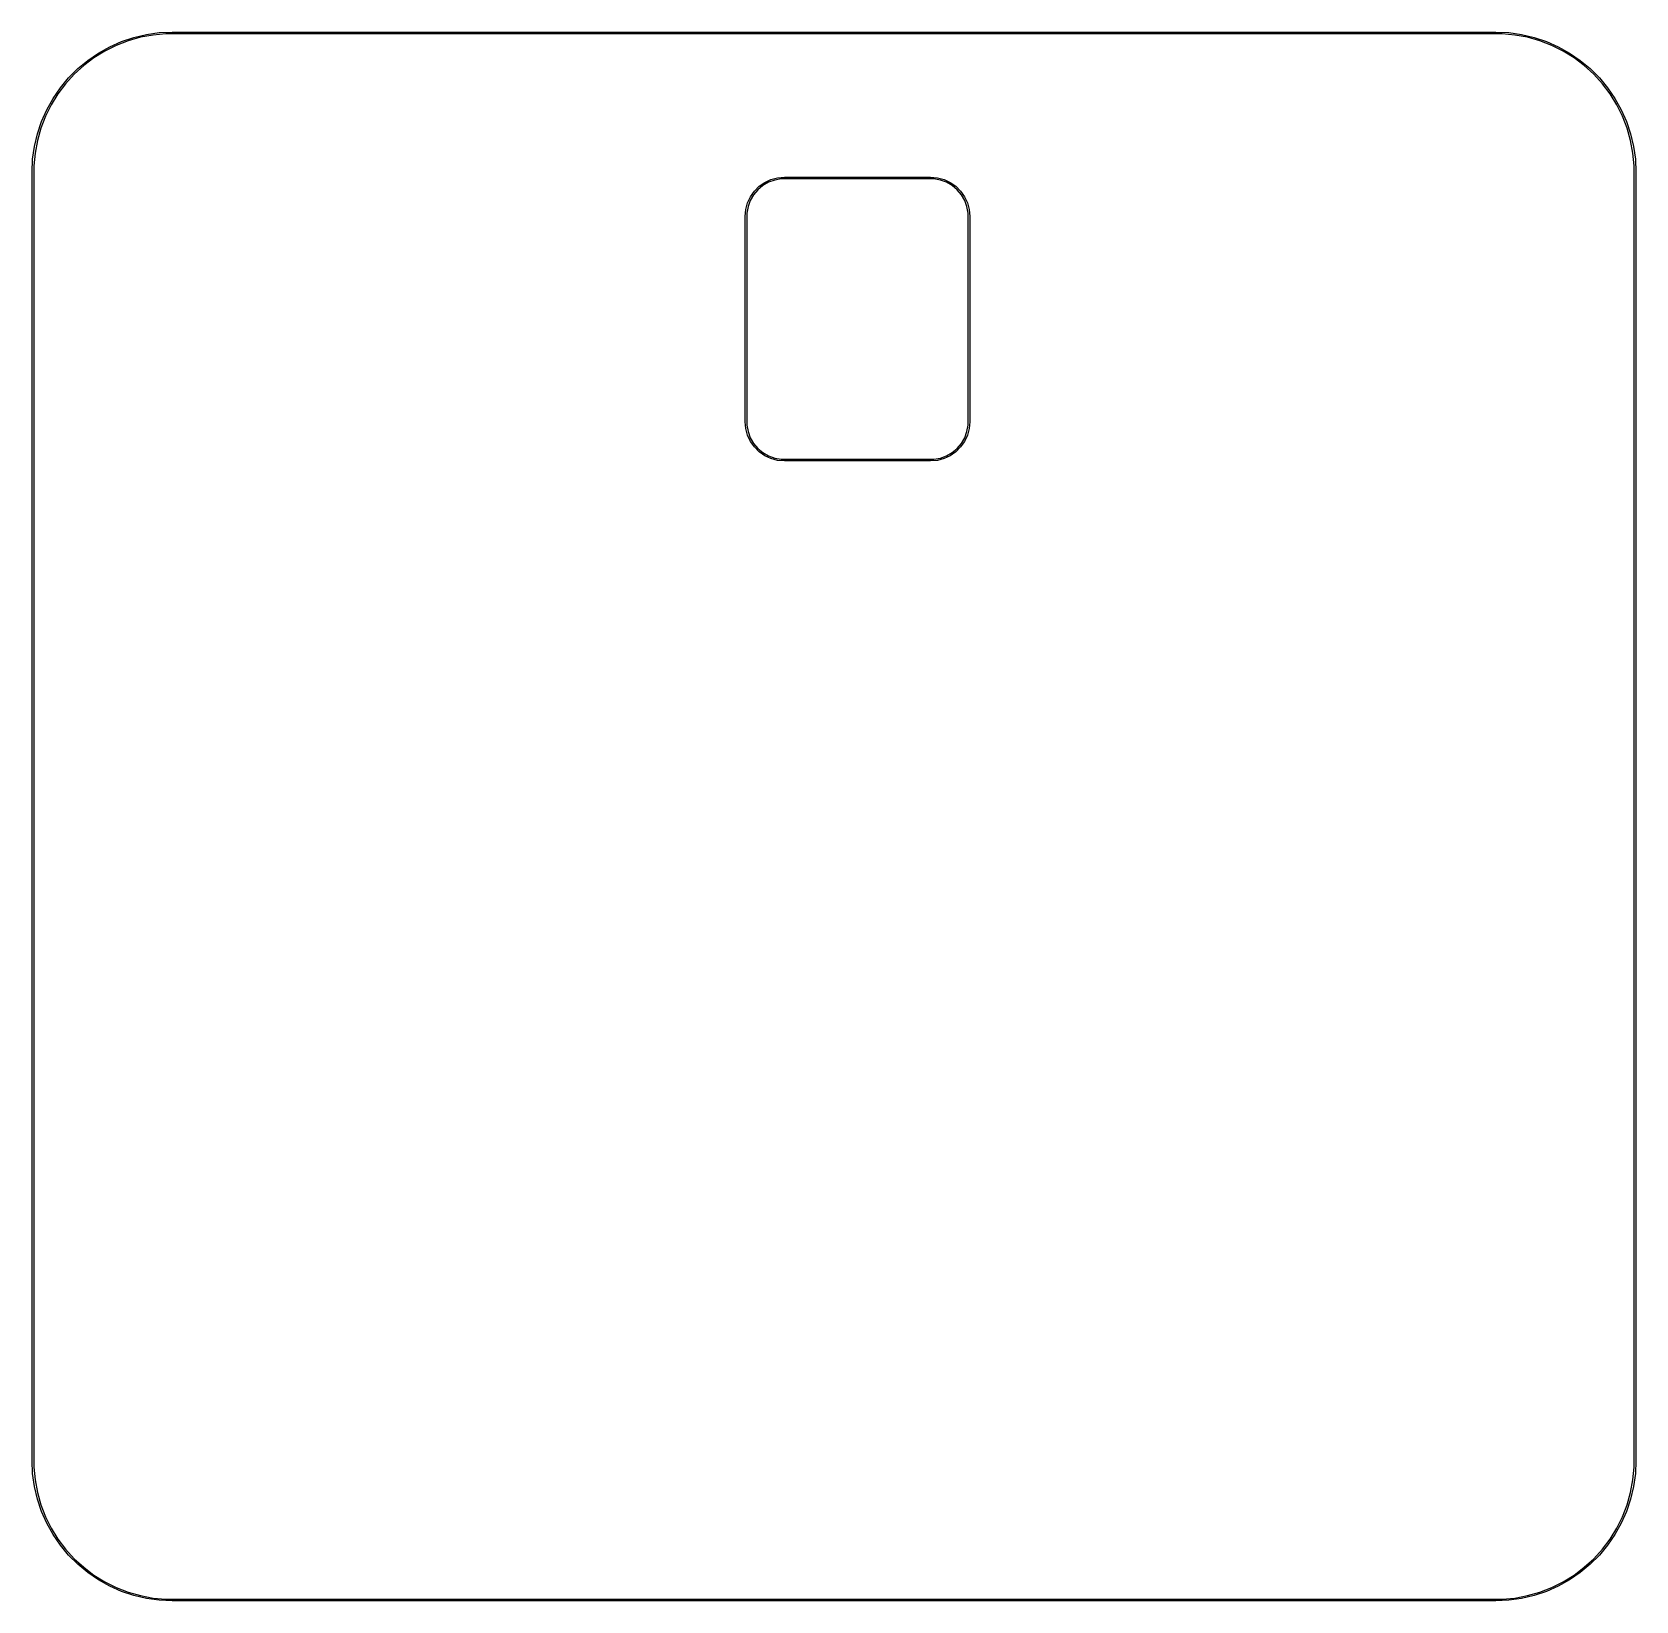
# Model space of a CAD drawing. Header units: inches. Extents: x 0.47 to 2.28, y -2.25 to -0.47.
import ezdxf

# ---------------------------------------------------------------- set-up
doc = ezdxf.new("R2010")
doc.units = ezdxf.units.IN
doc.header["$MEASUREMENT"] = 0
doc.layers.add('B.Paste', color=132, linetype='CONTINUOUS', true_color=0x00c2c2)

msp = doc.modelspace()

# ---------------------------------------------------------------- linework, layer by layer
at = {"layer": 'B.Paste', "linetype": 'CONTINUOUS'}
for p, q in [((0.5465, -0.4952), (0.5593, -0.4881)), ((0.5666, -0.4866), (0.5537, -0.4931)), ((0.5593, -0.4881), (0.5727, -0.4822)), ((0.5801, -0.4814), (0.5666, -0.4866)), ((0.5727, -0.4822), (0.5866, -0.4775)), ((0.5941, -0.4774), (0.5801, -0.4814)), ((0.5866, -0.4775), (0.6008, -0.4742)), ((0.6083, -0.4748), (0.5941, -0.4774)), ((0.6008, -0.4742), (0.6153, -0.4721)), ((0.6227, -0.4734), (0.6083, -0.4748)), ((0.6153, -0.4721), (0.6299, -0.4715)), ((0.6299, -0.4734), (0.6227, -0.4734)), ((0.6299, -0.4715), (2.126, -0.4715)), ((2.126, -0.4734), (0.6299, -0.4734)), ((2.126, -0.4715), (2.1406, -0.4721)), ((2.1332, -0.4734), (2.126, -0.4734)), ((2.1476, -0.4748), (2.1332, -0.4734)), ((2.1406, -0.4721), (2.1551, -0.4742)), ((2.1619, -0.4774), (2.1476, -0.4748)), ((2.1551, -0.4742), (2.1694, -0.4775)), ((2.1758, -0.4814), (2.1619, -0.4774)), ((2.1694, -0.4775), (2.1832, -0.4822)), ((2.1893, -0.4866), (2.1758, -0.4814)), ((2.1832, -0.4822), (2.1966, -0.4881)), ((2.2022, -0.4931), (2.1893, -0.4866)), ((2.1966, -0.4881), (2.2094, -0.4952)), ((0.5232, -0.5128), (0.5344, -0.5035)), ((0.5414, -0.5007), (0.5298, -0.5094)), ((0.5344, -0.5035), (0.5465, -0.4952)), ((0.5537, -0.4931), (0.5414, -0.5007)), ((2.2145, -0.5007), (2.2022, -0.4931)), ((2.2094, -0.4952), (2.2215, -0.5035)), ((2.2261, -0.5094), (2.2145, -0.5007)), ((2.2215, -0.5035), (2.2327, -0.5128)), ((0.5035, -0.5344), (0.5128, -0.5232)), ((0.5191, -0.5191), (0.5094, -0.5298)), ((0.5128, -0.5232), (0.5232, -0.5128)), ((0.5298, -0.5094), (0.5191, -0.5191)), ((2.2368, -0.5191), (2.2261, -0.5094)), ((2.2327, -0.5128), (2.2431, -0.5232)), ((2.2465, -0.5298), (2.2368, -0.5191)), ((2.2431, -0.5232), (2.2524, -0.5344)), ((0.5007, -0.5414), (0.4931, -0.5537)), ((0.4952, -0.5465), (0.5035, -0.5344)), ((0.5094, -0.5298), (0.5007, -0.5414)), ((2.2552, -0.5414), (2.2465, -0.5298)), ((2.2524, -0.5344), (2.2607, -0.5465)), ((2.2628, -0.5537), (2.2552, -0.5414)), ((0.4822, -0.5727), (0.4881, -0.5593)), ((0.4931, -0.5537), (0.4866, -0.5666)), ((0.4881, -0.5593), (0.4952, -0.5465)), ((2.2607, -0.5465), (2.2678, -0.5593)), ((2.2693, -0.5666), (2.2628, -0.5537)), ((2.2678, -0.5593), (2.2737, -0.5727)), ((0.4814, -0.5801), (0.4774, -0.5941)), ((0.4775, -0.5866), (0.4822, -0.5727)), ((0.4866, -0.5666), (0.4814, -0.5801)), ((2.2745, -0.5801), (2.2693, -0.5666)), ((2.2737, -0.5727), (2.2784, -0.5866)), ((2.2785, -0.5941), (2.2745, -0.5801)), ((0.4742, -0.6008), (0.4775, -0.5866)), ((0.4774, -0.5941), (0.4748, -0.6083)), ((2.2784, -0.5866), (2.2818, -0.6008)), ((2.2811, -0.6083), (2.2785, -0.5941)), ((0.4715, -0.6299), (0.4721, -0.6153)), ((0.4721, -0.6153), (0.4742, -0.6008)), ((0.4748, -0.6083), (0.4734, -0.6227)), ((2.2825, -0.6227), (2.2811, -0.6083)), ((2.2818, -0.6008), (2.2838, -0.6153)), ((2.2838, -0.6153), (2.2844, -0.6299)), ((0.4715, -2.0866), (0.4715, -0.6299)), ((0.4734, -0.6227), (0.4734, -0.6299)), ((0.4734, -0.6299), (0.4734, -2.0866)), ((2.2825, -0.6299), (2.2825, -0.6227)), ((2.2825, -2.0866), (2.2825, -0.6299)), ((2.2844, -0.6299), (2.2844, -2.0866)), ((1.2835, -0.6576), (1.2879, -0.6513)), ((1.2918, -0.6497), (1.287, -0.6554)), ((1.2879, -0.6513), (1.2934, -0.6458)), ((1.2975, -0.645), (1.2918, -0.6497)), ((1.2934, -0.6458), (1.2997, -0.6414)), ((1.3039, -0.6413), (1.2975, -0.645)), ((1.2997, -0.6414), (1.3067, -0.6381)), ((1.3109, -0.6387), (1.3039, -0.6413)), ((1.3067, -0.6381), (1.3142, -0.6361)), ((1.3181, -0.6374), (1.3109, -0.6387)), ((1.3142, -0.6361), (1.3219, -0.6355)), ((1.3219, -0.6374), (1.3181, -0.6374)), ((1.3219, -0.6355), (1.4872, -0.6355)), ((1.4872, -0.6374), (1.3219, -0.6374)), ((1.4872, -0.6355), (1.4949, -0.6361)), ((1.4909, -0.6374), (1.4872, -0.6374)), ((1.4982, -0.6387), (1.4909, -0.6374)), ((1.4949, -0.6361), (1.5024, -0.6381)), ((1.5052, -0.6413), (1.4982, -0.6387)), ((1.5024, -0.6381), (1.5094, -0.6414)), ((1.5116, -0.645), (1.5052, -0.6413)), ((1.5094, -0.6414), (1.5157, -0.6458)), ((1.5172, -0.6497), (1.5116, -0.645)), ((1.5157, -0.6458), (1.5211, -0.6513)), ((1.522, -0.6554), (1.5172, -0.6497)), ((1.5211, -0.6513), (1.5256, -0.6576)), ((1.2782, -0.6721), (1.2802, -0.6646)), ((1.2808, -0.6688), (1.2795, -0.6761)), ((1.2802, -0.6646), (1.2835, -0.6576)), ((1.2833, -0.6618), (1.2808, -0.6688)), ((1.287, -0.6554), (1.2833, -0.6618)), ((1.5257, -0.6618), (1.522, -0.6554)), ((1.5256, -0.6576), (1.5288, -0.6646)), ((1.5282, -0.6688), (1.5257, -0.6618)), ((1.5295, -0.6761), (1.5282, -0.6688)), ((1.5288, -0.6646), (1.5308, -0.6721)), ((1.2776, -0.6798), (1.2782, -0.6721)), ((1.2776, -0.912), (1.2776, -0.6798)), ((1.2795, -0.6761), (1.2795, -0.6798)), ((1.2795, -0.6798), (1.2795, -0.912)), ((1.5295, -0.6798), (1.5295, -0.6761)), ((1.5295, -0.912), (1.5295, -0.6798)), ((1.5308, -0.6721), (1.5315, -0.6798)), ((1.5315, -0.6798), (1.5315, -0.912)), ((1.2782, -0.9197), (1.2776, -0.912)), ((1.2802, -0.9272), (1.2782, -0.9197)), ((1.2795, -0.912), (1.2795, -0.9157)), ((1.2795, -0.9157), (1.2808, -0.923)), ((1.2808, -0.923), (1.2833, -0.93)), ((1.5257, -0.93), (1.5282, -0.923)), ((1.5282, -0.923), (1.5295, -0.9157)), ((1.5308, -0.9197), (1.5288, -0.9272)), ((1.5295, -0.9157), (1.5295, -0.912)), ((1.5315, -0.912), (1.5308, -0.9197)), ((1.2835, -0.9342), (1.2802, -0.9272)), ((1.2833, -0.93), (1.287, -0.9364)), ((1.2879, -0.9405), (1.2835, -0.9342)), ((1.287, -0.9364), (1.2918, -0.9421)), ((1.2934, -0.946), (1.2879, -0.9405)), ((1.2918, -0.9421), (1.2975, -0.9468)), ((1.5116, -0.9468), (1.5172, -0.9421)), ((1.5211, -0.9405), (1.5157, -0.946)), ((1.5172, -0.9421), (1.522, -0.9364)), ((1.5256, -0.9342), (1.5211, -0.9405)), ((1.522, -0.9364), (1.5257, -0.93)), ((1.5288, -0.9272), (1.5256, -0.9342)), ((1.2997, -0.9504), (1.2934, -0.946)), ((1.2975, -0.9468), (1.3039, -0.9506)), ((1.3067, -0.9537), (1.2997, -0.9504)), ((1.3039, -0.9506), (1.3109, -0.9531)), ((1.3142, -0.9557), (1.3067, -0.9537)), ((1.3109, -0.9531), (1.3181, -0.9544)), ((1.3219, -0.9563), (1.3142, -0.9557)), ((1.3181, -0.9544), (1.3219, -0.9544)), ((1.3219, -0.9544), (1.4872, -0.9544)), ((1.4872, -0.9563), (1.3219, -0.9563)), ((1.4872, -0.9544), (1.4909, -0.9544)), ((1.4949, -0.9557), (1.4872, -0.9563)), ((1.4909, -0.9544), (1.4982, -0.9531)), ((1.5024, -0.9537), (1.4949, -0.9557)), ((1.4982, -0.9531), (1.5052, -0.9506)), ((1.5094, -0.9504), (1.5024, -0.9537)), ((1.5052, -0.9506), (1.5116, -0.9468)), ((1.5157, -0.946), (1.5094, -0.9504)), ((0.4721, -2.1012), (0.4715, -2.0866)), ((0.4742, -2.1157), (0.4721, -2.1012)), ((0.4734, -2.0866), (0.4734, -2.0938)), ((0.4734, -2.0938), (0.4748, -2.1083)), ((2.2811, -2.1083), (2.2825, -2.0938)), ((2.2838, -2.1012), (2.2818, -2.1157)), ((2.2825, -2.0938), (2.2825, -2.0866)), ((2.2844, -2.0866), (2.2838, -2.1012)), ((0.4775, -2.13), (0.4742, -2.1157)), ((0.4748, -2.1083), (0.4774, -2.1225)), ((2.2818, -2.1157), (2.2784, -2.13)), ((2.2785, -2.1225), (2.2811, -2.1083)), ((0.4774, -2.1225), (0.4814, -2.1364)), ((0.4822, -2.1439), (0.4775, -2.13)), ((0.4814, -2.1364), (0.4866, -2.1499)), ((2.2693, -2.1499), (2.2745, -2.1364)), ((2.2784, -2.13), (2.2737, -2.1439)), ((2.2745, -2.1364), (2.2785, -2.1225)), ((0.4881, -2.1572), (0.4822, -2.1439)), ((0.4866, -2.1499), (0.4931, -2.1628)), ((0.4952, -2.17), (0.4881, -2.1572)), ((2.2678, -2.1572), (2.2607, -2.17)), ((2.2628, -2.1628), (2.2693, -2.1499)), ((2.2737, -2.1439), (2.2678, -2.1572)), ((0.4931, -2.1628), (0.5007, -2.1752)), ((0.5035, -2.1821), (0.4952, -2.17)), ((0.5007, -2.1752), (0.5094, -2.1867)), ((2.2465, -2.1867), (2.2552, -2.1752)), ((2.2607, -2.17), (2.2524, -2.1821)), ((2.2552, -2.1752), (2.2628, -2.1628)), ((0.5128, -2.1934), (0.5035, -2.1821)), ((0.5094, -2.1867), (0.5191, -2.1974)), ((0.5232, -2.2037), (0.5128, -2.1934)), ((2.2431, -2.1934), (2.2327, -2.2037)), ((2.2368, -2.1974), (2.2465, -2.1867)), ((2.2524, -2.1821), (2.2431, -2.1934)), ((0.5191, -2.1974), (0.5298, -2.2071)), ((0.5344, -2.2131), (0.5232, -2.2037)), ((0.5298, -2.2071), (0.5414, -2.2159)), ((2.2145, -2.2159), (2.2261, -2.2071)), ((2.2327, -2.2037), (2.2215, -2.2131)), ((2.2261, -2.2071), (2.2368, -2.1974)), ((0.5465, -2.2213), (0.5344, -2.2131)), ((0.5414, -2.2159), (0.5537, -2.2235)), ((0.5593, -2.2285), (0.5465, -2.2213)), ((0.5537, -2.2235), (0.5666, -2.2299)), ((0.5727, -2.2344), (0.5593, -2.2285)), ((0.5666, -2.2299), (0.5801, -2.2352)), ((2.1758, -2.2352), (2.1893, -2.2299)), ((2.1966, -2.2285), (2.1832, -2.2344)), ((2.1893, -2.2299), (2.2022, -2.2235)), ((2.2094, -2.2213), (2.1966, -2.2285)), ((2.2022, -2.2235), (2.2145, -2.2159)), ((2.2215, -2.2131), (2.2094, -2.2213)), ((0.5866, -2.239), (0.5727, -2.2344)), ((0.5801, -2.2352), (0.5941, -2.2391)), ((0.6008, -2.2424), (0.5866, -2.239)), ((0.5941, -2.2391), (0.6083, -2.2418)), ((0.6153, -2.2444), (0.6008, -2.2424)), ((0.6083, -2.2418), (0.6227, -2.2431)), ((0.6299, -2.2451), (0.6153, -2.2444)), ((0.6227, -2.2431), (0.6299, -2.2431)), ((0.6299, -2.2431), (2.126, -2.2431)), ((2.126, -2.2451), (0.6299, -2.2451)), ((2.126, -2.2431), (2.1332, -2.2431)), ((2.1406, -2.2444), (2.126, -2.2451)), ((2.1332, -2.2431), (2.1476, -2.2418)), ((2.1551, -2.2424), (2.1406, -2.2444)), ((2.1476, -2.2418), (2.1619, -2.2391)), ((2.1694, -2.239), (2.1551, -2.2424)), ((2.1619, -2.2391), (2.1758, -2.2352)), ((2.1832, -2.2344), (2.1694, -2.239))]:
    msp.add_line(p, q, dxfattribs=at)

doc.saveas('drawing.dxf')
